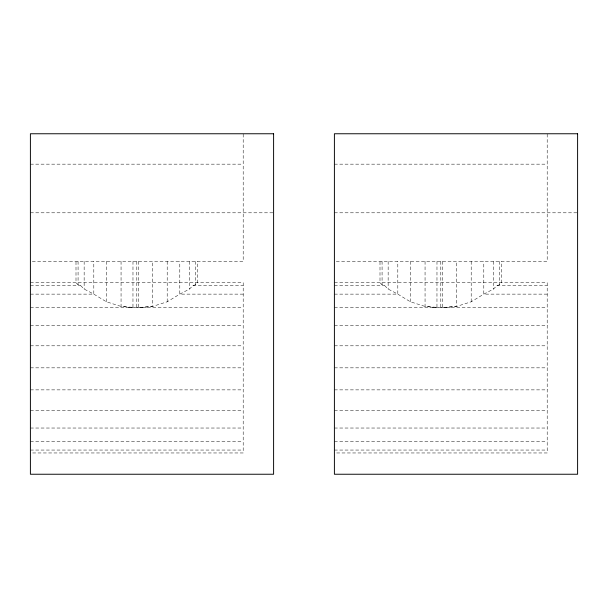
<?xml version="1.0" encoding="UTF-8"?>
<svg xmlns="http://www.w3.org/2000/svg" width="608" height="608" viewBox="0 0 608 608"><rect width="100%" height="100%" fill="white"/><g stroke="black" fill="none" stroke-linecap="round" stroke-linejoin="round"><path stroke-width="0.46" stroke-dasharray="3.04 2.28" d="M132.977 261.44L132.962 307.648L121.06 306.447L106.4 301.788L93.807 294.128L84.147 289.074L80.682 285.623L78.075 284.795L76 282.72L76 261.44M138.472 261.44L138.464 307.648L152.54 306.447L167.2 301.788L179.793 294.128L189.453 289.066L192.918 285.623L195.525 284.795L197.6 282.72L197.6 261.44M436.977 261.44L436.962 307.648L425.06 306.447L410.4 301.788L397.807 294.128L388.147 289.074L384.682 285.623L382.075 284.795L380 282.72L380 261.44M442.472 261.44L442.464 307.648L456.54 306.447L471.2 301.788L483.793 294.128L493.453 289.066L496.918 285.623L499.525 284.795L501.6 282.72L501.6 261.44M121.06 261.44L121.06 306.447L136.8 307.648L152.54 306.447L152.54 261.44M425.06 261.44L425.06 306.447L440.8 307.648L456.54 306.447L456.54 261.44M30.4 164.16L243.2 164.16M334.4 164.16L547.2 164.16M30.4 212.8L273.6 212.8M334.4 212.8L577.6 212.8M32.3 261.44L243.2 261.44L243.2 133.76M336.3 261.44L547.2 261.44L547.2 133.76M30.4 282.72L243.2 282.72L243.2 452.96L30.4 452.96M334.4 282.72L547.2 282.72L547.2 452.96L334.4 452.96M30.4 285.623L80.682 285.623M192.918 285.623L243.2 285.623M334.4 285.623L384.682 285.623M496.918 285.623L547.2 285.623M30.4 294.128L93.807 294.128L93.807 261.44M243.2 294.128L179.793 294.128L179.793 261.44M334.4 294.128L397.807 294.128L397.807 261.44M547.2 294.128L483.793 294.128L483.793 261.44M30.4 307.648L243.2 307.648M334.4 307.648L547.2 307.648M30.4 325.28L243.2 325.28M334.4 325.28L547.2 325.28M30.4 345.808L243.2 345.808M334.4 345.808L547.2 345.808M30.4 367.84L243.2 367.84M334.4 367.84L547.2 367.84M30.4 389.872L243.2 389.872M334.4 389.872L547.2 389.872M30.4 410.4L243.2 410.4M334.4 410.4L547.2 410.4M30.4 428.032L243.2 428.032M334.4 428.032L547.2 428.032M30.4 441.552L243.2 441.552M334.4 441.552L547.2 441.552M30.4 450.057L243.2 450.057M334.4 450.057L547.2 450.057M499.525 261.44L499.525 284.795M493.453 261.44L493.453 289.066M471.2 261.44L471.2 301.788M440.8 261.44L440.8 307.648M410.4 261.44L410.4 301.788M388.147 261.44L388.147 289.074M382.075 261.44L382.075 284.795M195.525 261.44L195.525 284.795M189.453 261.44L189.453 289.066M167.2 261.44L167.2 301.788M136.8 261.44L136.8 307.648M106.4 261.44L106.4 301.788M84.147 261.44L84.147 289.074M78.075 261.44L78.075 284.795"/><path stroke-width="0.91" d="M273.6 133.76L30.4 133.76L30.4 474.24L273.6 474.24L273.6 133.76M577.6 133.76L334.4 133.76L334.4 474.24L577.6 474.24L577.6 133.76"/></g></svg>
